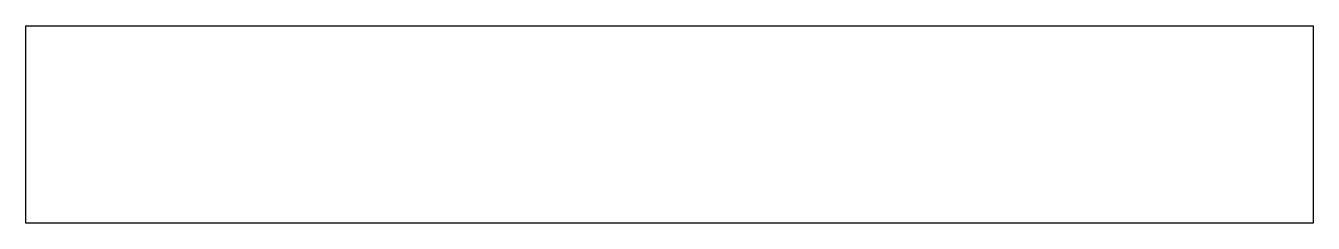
# Model space of a CAD drawing. Header units: metres. Extents: x -18.5 to 13.8, y -1.1 to 46.5.
# Drawn here: x -18.55 to 13.75, y -1.1 to 3.86 of the extents above.
import ezdxf

# ---------------------------------------------------------------- set-up
doc = ezdxf.new("R2010")
doc.units = ezdxf.units.M

msp = doc.modelspace()

# ---------------------------------------------------------------- linework, layer by layer
for p, q in [((-18.55, 3.532), (-18.55, 3.859)), ((-18.55, 3.859), (-9.464, 3.859)), ((-9.464, 3.859), (13.75, 3.859)), ((13.75, 3.859), (13.75, 2.565)), ((-18.55, -0.773), (-18.55, 3.532)), ((13.75, 2.565), (13.75, -0.773)), ((-18.55, -1.032), (-18.55, -0.773)), ((13.75, -0.773), (13.75, -1.1)), ((-18.55, -1.039), (-18.55, -1.032)), ((-18.55, -1.045), (-18.55, -1.039)), ((-18.55, -1.048), (-18.55, -1.045)), ((-18.55, -1.08), (-18.55, -1.048)), ((-18.55, -1.082), (-18.55, -1.08)), ((-18.55, -1.083), (-18.55, -1.082)), ((-18.55, -1.1), (-18.55, -1.083)), ((-18.467, -1.1), (-18.55, -1.1)), ((-17.919, -1.1), (-18.467, -1.1)), ((-17.857, -1.1), (-17.919, -1.1)), ((-17.771, -1.1), (-17.857, -1.1)), ((-17.662, -1.1), (-17.771, -1.1)), ((-17.532, -1.1), (-17.662, -1.1)), ((-17.395, -1.1), (-17.532, -1.1)), ((-17.271, -1.1), (-17.395, -1.1)), ((-17.395, -1.1), (-17.395, -1.1)), ((-17.184, -1.1), (-17.271, -1.1)), ((-17.154, -1.1), (-17.184, -1.1)), ((10.093, -1.1), (-17.154, -1.1)), ((10.352, -1.1), (10.093, -1.1)), ((13.09, -1.1), (10.352, -1.1)), ((13.105, -1.1), (13.09, -1.1)), ((13.151, -1.1), (13.105, -1.1)), ((13.222, -1.1), (13.151, -1.1)), ((13.303, -1.1), (13.222, -1.1)), ((13.382, -1.1), (13.303, -1.1)), ((13.447, -1.1), (13.382, -1.1)), ((13.496, -1.1), (13.447, -1.1)), ((13.529, -1.1), (13.496, -1.1)), ((13.547, -1.1), (13.529, -1.1)), ((13.75, -1.1), (13.547, -1.1))]:
    msp.add_line(p, q)

doc.saveas('drawing.dxf')
